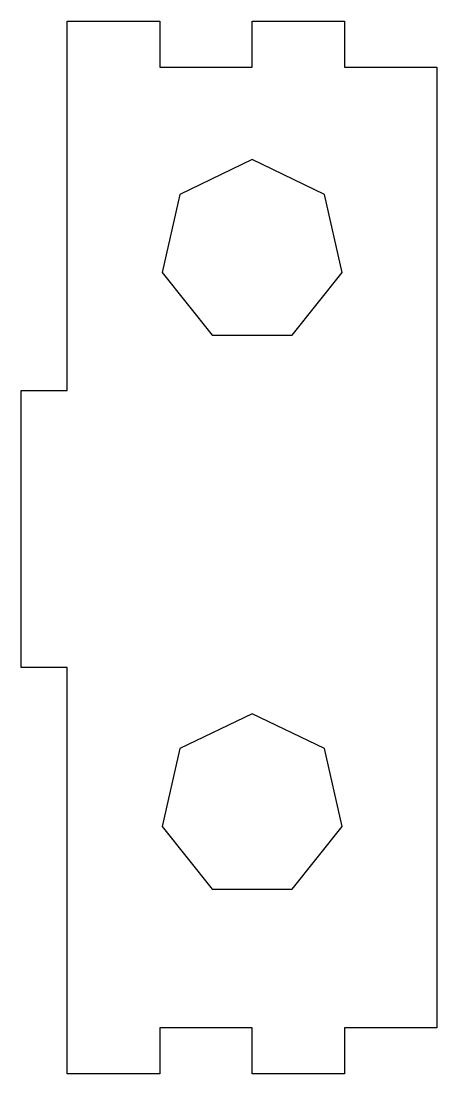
# Model space of a CAD drawing. Extents: x 62 to 84.5, y -29.5 to 27.5.
import ezdxf

# ---------------------------------------------------------------- set-up
doc = ezdxf.new("R2010")
doc.units = 0
doc.layers.get('0').update_dxf_attribs({"linetype": 'continuous'})

# ---------------------------------------------------------------- blocks, each defined once
blk = doc.blocks.new('SHAPE2DVIEW009')
at = {"color": 0}
for p, q in [((64.5, 7.5), (64.5, 27.5)), ((64.5, 27.5), (69.5, 27.5)), ((69.5, 27.5), (69.5, 25)), ((74.5, 25), (74.5, 27.5)), ((74.5, 27.5), (79.5, 27.5)), ((79.5, 27.5), (79.5, 25)), ((69.5, 25), (74.5, 25)), ((79.5, 25), (84.5, 25)), ((84.5, 25), (84.5, -27)), ((62, -7.5), (62, 7.5)), ((62, 7.5), (64.5, 7.5)), ((64.5, -7.5), (62, -7.5)), ((64.5, -29.5), (64.5, -7.5)), ((74.5, -27), (69.5, -27)), ((69.5, -27), (69.5, -29.5)), ((74.5, -29.5), (74.5, -27)), ((84.5, -27), (79.5, -27)), ((79.5, -27), (79.5, -29.5)), ((69.5, -29.5), (64.5, -29.5)), ((79.5, -29.5), (74.5, -29.5))]:
    blk.add_line(p, q, dxfattribs=at)
for points in [[(74.5, 20), (70.591, 18.117), (69.625, 13.887), (72.331, 10.495), (76.669, 10.495), (79.375, 13.887), (78.409, 18.117), (74.5, 20)], [(74.5, -10), (70.591, -11.883), (69.625, -16.113), (72.331, -19.505), (76.669, -19.505), (79.375, -16.113), (78.409, -11.883), (74.5, -10)]]:
    blk.add_lwpolyline(points, dxfattribs=at)

msp = doc.modelspace()

# ---------------------------------------------------------------- block references
at = {"color": 0}
msp.add_blockref('SHAPE2DVIEW009', (0, 0), dxfattribs=at)

doc.saveas('drawing.dxf')
